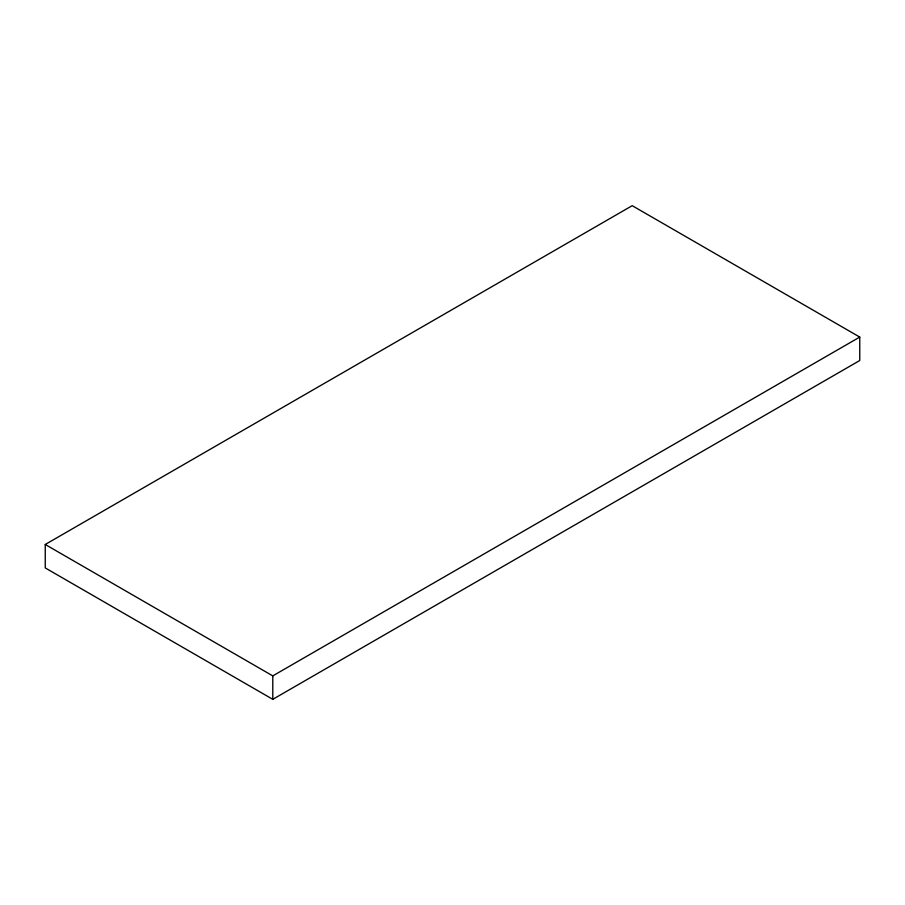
<?xml version="1.0" encoding="UTF-8"?>
<svg xmlns="http://www.w3.org/2000/svg" width="905" height="905" viewBox="0 0 905 905"><rect width="100%" height="100%" fill="white"/><g stroke="black" fill="none" stroke-linecap="round" stroke-linejoin="round"><path stroke-width="1.36" d="M45.25 544.482L632.21 205.673L859.75 337.079L859.75 360.518L272.79 699.327L45.25 567.921L45.25 544.482L272.79 675.888L272.79 699.327M272.79 675.888L859.75 337.079"/></g></svg>
